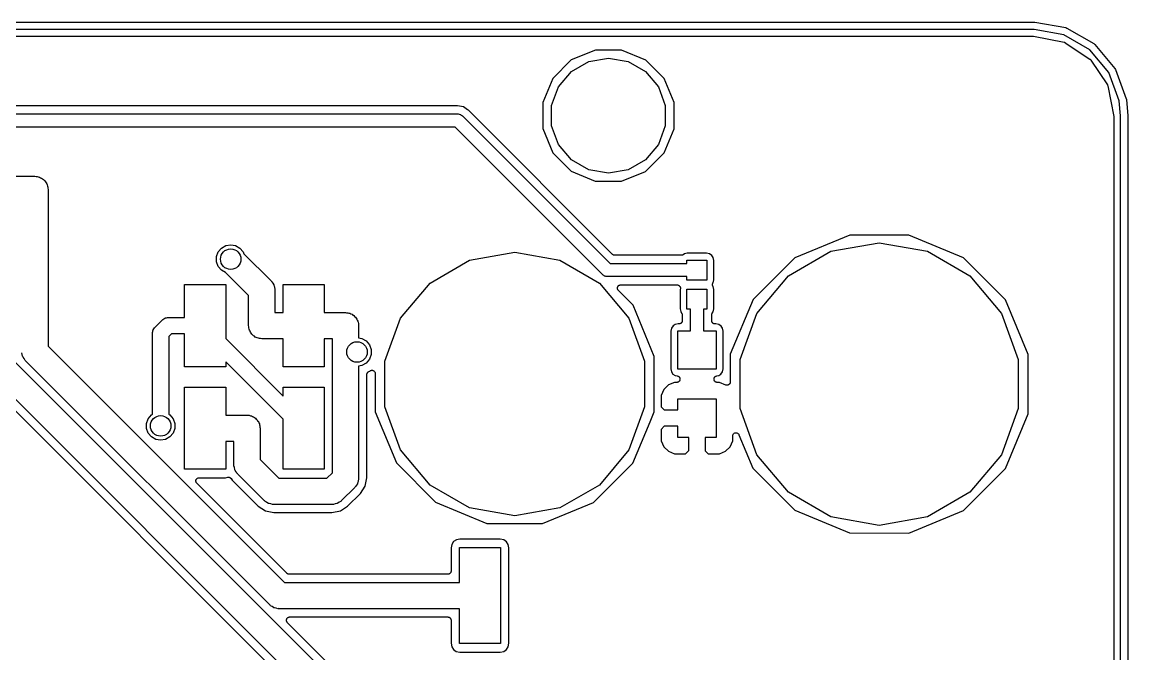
# Model space of a CAD drawing. Extents: x 51 to 137, y -158 to -25.
# Drawn here: x 102.28 to 136.51, y -44.84 to -25.29 of the extents above; entities that cross this region are included whole.
import ezdxf

# ---------------------------------------------------------------- set-up
doc = ezdxf.new("R2010")
doc.units = 0
doc.header["$MEASUREMENT"] = 0
doc.layers.add('BLACK', color=7, linetype='CONTINUOUS')

msp = doc.modelspace()

# ---------------------------------------------------------------- linework, layer by layer
at = {"layer": 'Black'}
for p, q in [((53.5813, -25.2857), (133.619, -25.2857)), ((133.619, -25.2857), (133.629, -25.2874)), ((133.629, -25.2874), (133.639, -25.2874)), ((133.639, -25.2874), (134.59, -25.4552)), ((133.609, -25.5143), (53.5863, -25.5143)), ((134.531, -25.6768), (133.609, -25.5143)), ((134.59, -25.4552), (134.59, -25.4552)), ((134.59, -25.4552), (134.628, -25.4687)), ((134.628, -25.4687), (135.464, -25.9517)), ((53.6226, -25.7175), (133.578, -25.7175)), ((133.578, -25.7175), (133.588, -25.7192)), ((133.588, -25.7192), (133.598, -25.7195)), ((133.598, -25.7195), (134.54, -25.9068)), ((135.332, -26.1396), (134.531, -25.6768)), ((134.54, -25.9068), (134.542, -25.9077)), ((134.542, -25.9077), (134.544, -25.9078)), ((134.544, -25.9078), (134.549, -25.9101)), ((134.549, -25.9101), (134.555, -25.911)), ((134.555, -25.911), (134.563, -25.916)), ((134.563, -25.916), (134.573, -25.9196)), ((134.573, -25.9196), (134.574, -25.9211)), ((134.574, -25.9211), (134.577, -25.922)), ((134.577, -25.922), (135.34, -26.4323)), ((135.464, -25.9517), (135.495, -25.9772)), ((135.495, -25.9772), (136.115, -26.7172)), ((120.032, -26.1489), (119.284, -26.4576)), ((120.84, -26.1497), (120.032, -26.1489)), ((121.587, -26.4597), (120.84, -26.1497)), ((135.927, -26.8487), (135.332, -26.1396)), ((119.284, -26.4576), (118.712, -27.0288)), ((119.287, -26.8141), (119.824, -26.5041)), ((119.824, -26.5041), (120.434, -26.3965)), ((120.434, -26.3965), (121.044, -26.5041)), ((121.044, -26.5041), (121.581, -26.8141)), ((122.158, -27.0318), (121.587, -26.4597)), ((135.34, -26.4323), (135.342, -26.4338)), ((135.342, -26.4338), (135.344, -26.4348)), ((135.344, -26.4348), (135.355, -26.446)), ((135.355, -26.446), (135.366, -26.4567)), ((135.366, -26.4567), (135.367, -26.4587)), ((135.367, -26.4587), (135.368, -26.4603)), ((135.368, -26.4603), (135.879, -27.224)), ((118.712, -27.0288), (118.402, -27.7753)), ((118.888, -27.2889), (119.287, -26.8141)), ((121.581, -26.8141), (121.98, -27.2889)), ((122.466, -27.7789), (122.158, -27.0318)), ((136.246, -27.7233), (135.927, -26.8487)), ((136.115, -26.7172), (136.135, -26.7516)), ((136.135, -26.7516), (136.466, -27.6592)), ((118.676, -27.8714), (118.888, -27.2889)), ((121.98, -27.2889), (122.192, -27.8714)), ((135.879, -27.224), (135.879, -27.2261)), ((135.879, -27.2261), (135.881, -27.2278)), ((135.881, -27.2278), (135.887, -27.2422)), ((135.887, -27.2422), (135.893, -27.2563)), ((135.893, -27.2563), (135.893, -27.2586)), ((135.893, -27.2586), (135.894, -27.2606)), ((135.894, -27.2606), (136.081, -28.2028)), ((136.286, -28.1863), (136.246, -27.7233)), ((136.466, -27.6592), (136.468, -27.6739)), ((136.468, -27.6739), (136.472, -27.6884)), ((136.472, -27.6884), (136.514, -28.1713)), ((115.759, -27.874), (99.1319, -27.874)), ((115.943, -27.9106), (115.759, -27.874)), ((116.071, -27.9961), (115.943, -27.9106)), ((116.099, -28.015), (116.071, -27.9961)), ((120.559, -32.4746), (116.099, -28.015)), ((118.402, -27.7753), (118.402, -28.5837)), ((118.676, -28.4912), (118.676, -27.8714)), ((122.192, -27.8714), (122.192, -28.4912)), ((122.466, -28.5873), (122.466, -27.7789)), ((98.9711, -28.128), (115.769, -28.128)), ((115.769, -28.128), (115.778, -28.1296)), ((115.778, -28.1296), (115.787, -28.1288)), ((115.787, -28.1288), (115.812, -28.1356)), ((115.812, -28.1356), (115.839, -28.1403)), ((115.839, -28.1403), (115.846, -28.1447)), ((115.846, -28.1447), (115.855, -28.147)), ((115.855, -28.147), (115.877, -28.1623)), ((115.877, -28.1623), (115.9, -28.1755)), ((115.9, -28.1755), (115.905, -28.1824)), ((115.905, -28.1824), (115.913, -28.1875)), ((115.913, -28.1875), (120.484, -32.7584)), ((136.081, -28.2028), (136.081, -28.2127)), ((136.081, -28.2127), (136.083, -28.2226)), ((136.083, -28.2226), (136.083, -119.88)), ((136.286, -119.911), (136.286, -28.1863)), ((136.514, -28.1713), (136.514, -28.1763)), ((136.514, -28.1763), (136.515, -28.1813)), ((136.515, -28.1813), (136.515, -119.921)), ((115.685, -28.5344), (98.9711, -28.5344)), ((120.256, -33.1053), (115.685, -28.5344)), ((118.402, -28.5837), (118.71, -29.3308)), ((118.888, -29.0737), (118.676, -28.4912)), ((122.192, -28.4912), (121.98, -29.0737)), ((122.156, -29.3338), (122.466, -28.5873)), ((119.287, -29.5485), (118.888, -29.0737)), ((121.98, -29.0737), (121.581, -29.5485)), ((118.71, -29.3308), (119.281, -29.9029)), ((121.584, -29.9049), (122.156, -29.3338)), ((119.824, -29.8585), (119.287, -29.5485)), ((121.581, -29.5485), (121.044, -29.8585)), ((99.7582, -30.0584), (102.68, -30.0584)), ((102.68, -30.0584), (102.715, -30.0646)), ((102.715, -30.0646), (102.75, -30.0646)), ((102.75, -30.0646), (102.784, -30.0767)), ((102.784, -30.0767), (102.819, -30.0829)), ((102.819, -30.0829), (102.85, -30.1007)), ((102.85, -30.1007), (102.883, -30.1128)), ((102.883, -30.1128), (102.91, -30.1357)), ((119.281, -29.9029), (120.028, -30.2129)), ((120.434, -29.9661), (119.824, -29.8585)), ((121.044, -29.8585), (120.434, -29.9661)), ((120.836, -30.2137), (121.584, -29.9049)), ((102.91, -30.1357), (102.941, -30.1535)), ((102.941, -30.1535), (102.964, -30.1807)), ((102.964, -30.1807), (102.991, -30.2036)), ((102.991, -30.2036), (103.009, -30.2344)), ((103.009, -30.2344), (103.032, -30.2616)), ((103.032, -30.2616), (103.044, -30.295)), ((103.044, -30.295), (103.062, -30.3258)), ((103.062, -30.3258), (103.068, -30.3608)), ((103.068, -30.3608), (103.08, -30.3942)), ((103.08, -30.3942), (103.08, -30.4298)), ((103.08, -30.4298), (103.086, -30.4648)), ((103.086, -30.4648), (103.086, -35.3149)), ((120.028, -30.2129), (120.836, -30.2137)), ((108.588, -32.2039), (108.741, -32.177)), ((108.741, -32.177), (108.894, -32.2039)), ((127.903, -31.8787), (126.208, -32.5791)), ((127.32, -32.3806), (128.816, -32.1169)), ((129.737, -31.8803), (127.903, -31.8787)), ((128.816, -32.1169), (130.312, -32.3806)), ((131.431, -32.5836), (129.737, -31.8803)), ((108.301, -32.5457), (108.354, -32.4001)), ((108.354, -32.4001), (108.454, -32.2814)), ((108.454, -32.2814), (108.588, -32.2039)), ((108.894, -32.2039), (109.028, -32.2814)), ((109.028, -32.2814), (109.127, -32.4001)), ((109.127, -32.4001), (109.147, -32.4548)), ((109.147, -32.4548), (109.99, -33.2972)), ((116.138, -32.6561), (117.533, -32.4101)), ((117.533, -32.4101), (118.928, -32.6561)), ((120.563, -32.4772), (120.559, -32.4746)), ((120.566, -32.4806), (120.563, -32.4772)), ((120.577, -32.4873), (120.566, -32.4806)), ((120.588, -32.4949), (120.577, -32.4873)), ((120.592, -32.496), (120.588, -32.4949)), ((120.596, -32.4983), (120.592, -32.496)), ((120.609, -32.5006), (120.596, -32.4983)), ((120.622, -32.504), (120.609, -32.5006)), ((120.627, -32.5036), (120.622, -32.504)), ((120.631, -32.5044), (120.627, -32.5036)), ((122.689, -32.5044), (120.631, -32.5044)), ((122.701, -32.5024), (122.689, -32.5044)), ((122.712, -32.5017), (122.701, -32.5024)), ((122.718, -32.4993), (122.712, -32.5017)), ((122.724, -32.4983), (122.718, -32.4993)), ((122.734, -32.4924), (122.724, -32.4983)), ((122.745, -32.4877), (122.734, -32.4924)), ((122.788, -32.4594), (122.745, -32.4877)), ((122.875, -32.4426), (122.788, -32.4594)), ((123.475, -32.4426), (122.875, -32.4426)), ((123.565, -32.4606), (123.475, -32.4426)), ((123.632, -32.5062), (123.565, -32.4606)), ((123.677, -32.5745), (123.632, -32.5062)), ((126.005, -33.1399), (127.32, -32.3806)), ((130.312, -32.3806), (131.627, -33.1399)), ((108.301, -32.7007), (108.301, -32.5457)), ((108.354, -32.8463), (108.301, -32.7007)), ((108.454, -32.965), (108.354, -32.8463)), ((114.911, -33.3645), (116.138, -32.6561)), ((118.928, -32.6561), (120.155, -33.3645)), ((120.484, -32.7584), (122.865, -32.7584)), ((122.865, -32.7584), (122.865, -32.6517)), ((122.865, -32.6517), (123.485, -32.6517)), ((123.485, -32.6517), (123.485, -33.2715)), ((123.694, -32.6615), (123.677, -32.5745)), ((123.694, -33.2614), (123.694, -32.6615)), ((126.208, -32.5791), (124.91, -33.8748)), ((132.727, -33.8816), (131.431, -32.5836)), ((108.582, -33.0386), (108.454, -32.965)), ((109.296, -33.7529), (108.582, -33.0386)), ((120.263, -33.1104), (120.256, -33.1053)), ((120.269, -33.1173), (120.263, -33.1104)), ((120.292, -33.1305), (120.269, -33.1173)), ((120.314, -33.1458), (120.292, -33.1305)), ((120.322, -33.1481), (120.314, -33.1458)), ((120.33, -33.1525), (120.322, -33.1481)), ((120.356, -33.1572), (120.33, -33.1525)), ((120.382, -33.164), (120.356, -33.1572)), ((120.391, -33.1632), (120.382, -33.164)), ((120.399, -33.1648), (120.391, -33.1632)), ((122.865, -33.1648), (120.399, -33.1648)), ((122.865, -33.2715), (122.865, -33.1648)), ((125.029, -34.3032), (126.005, -33.1399)), ((131.627, -33.1399), (132.603, -34.3032)), ((107.315, -34.4272), (107.315, -33.4112)), ((107.315, -33.4112), (108.585, -33.4112)), ((108.585, -33.4112), (108.585, -35.084)), ((109.99, -33.2972), (110, -33.3119)), ((110, -33.3119), (110.014, -33.3234)), ((110.014, -33.3234), (110.04, -33.3694)), ((110.04, -33.3694), (110.071, -33.4128)), ((110.071, -33.4128), (110.075, -33.4301)), ((110.075, -33.4301), (110.084, -33.4456)), ((110.084, -33.4456), (110.093, -33.4979)), ((110.093, -33.4979), (110.107, -33.5492)), ((110.363, -34.2748), (110.363, -33.4112)), ((110.363, -33.4112), (111.633, -33.4112)), ((111.633, -33.4112), (111.633, -34.2748)), ((114, -34.4498), (114.911, -33.3645)), ((120.155, -33.3645), (121.066, -34.4498)), ((120.713, -33.5292), (120.714, -33.516)), ((120.714, -33.5335), (120.713, -33.5292)), ((120.714, -33.5028), (120.715, -33.4985)), ((120.714, -33.516), (120.714, -33.5028)), ((120.714, -33.538), (120.714, -33.5335)), ((120.718, -33.5505), (120.714, -33.538)), ((120.715, -33.4985), (120.716, -33.494)), ((120.716, -33.494), (120.721, -33.482)), ((120.721, -33.482), (120.726, -33.4696)), ((120.726, -33.4696), (120.729, -33.4661)), ((120.729, -33.4661), (120.731, -33.4621)), ((120.731, -33.4621), (120.74, -33.4527)), ((120.74, -33.4527), (120.748, -33.4426)), ((120.748, -33.4426), (120.752, -33.4403)), ((120.752, -33.4403), (120.756, -33.4371)), ((120.756, -33.4371), (120.768, -33.4315)), ((120.768, -33.4315), (120.779, -33.4249)), ((120.779, -33.4249), (120.783, -33.4241)), ((120.783, -33.4241), (120.788, -33.4222)), ((120.788, -33.4222), (120.801, -33.4211)), ((120.801, -33.4211), (120.814, -33.4188)), ((120.814, -33.4188), (122.56, -33.4188)), ((122.56, -33.4188), (122.562, -33.419)), ((122.562, -33.419), (122.563, -33.4188)), ((122.563, -33.4188), (122.579, -33.4221)), ((122.579, -33.4221), (122.595, -33.4249)), ((122.595, -33.4249), (122.596, -33.4255)), ((122.596, -33.4255), (122.597, -33.4258)), ((122.597, -33.4258), (122.612, -33.4343)), ((122.612, -33.4343), (122.626, -33.4426)), ((122.626, -33.4426), (122.627, -33.4435)), ((122.627, -33.4435), (122.628, -33.4441)), ((122.628, -33.4441), (122.638, -33.457)), ((122.638, -33.457), (122.648, -33.4696)), ((122.648, -33.4696), (122.649, -33.4707)), ((122.649, -33.4707), (122.65, -33.4717)), ((122.65, -33.4717), (122.655, -33.4873)), ((122.655, -33.4873), (122.661, -33.5028)), ((122.66, -33.5404), (122.656, -33.561)), ((122.661, -33.538), (122.66, -33.5392)), ((122.66, -33.5392), (122.66, -33.5404)), ((122.661, -33.5028), (122.661, -33.504)), ((122.661, -33.504), (122.661, -33.5051)), ((122.661, -33.5051), (122.661, -33.5216)), ((122.661, -33.5216), (122.661, -33.538)), ((123.485, -33.2715), (122.865, -33.2715)), ((123.657, -33.3997), (123.659, -33.3935)), ((123.658, -33.411), (123.657, -33.3997)), ((123.657, -33.4222), (123.658, -33.411)), ((123.659, -33.4285), (123.657, -33.4222)), ((123.659, -33.387), (123.664, -33.3767)), ((123.659, -33.3935), (123.659, -33.387)), ((123.659, -33.435), (123.659, -33.4285)), ((123.664, -33.4453), (123.659, -33.435)), ((123.664, -33.3767), (123.667, -33.3659)), ((123.667, -33.4561), (123.664, -33.4453)), ((123.667, -33.3659), (123.671, -33.3607)), ((123.67, -33.4614), (123.667, -33.4561)), ((123.673, -33.4674), (123.67, -33.4614)), ((123.671, -33.3607), (123.674, -33.3548)), ((123.677, -33.4737), (123.673, -33.4674)), ((123.674, -33.3548), (123.676, -33.3514)), ((123.676, -33.3514), (123.694, -33.2614)), ((123.694, -33.5607), (123.677, -33.4737)), ((109.296, -34.6812), (109.296, -33.7529)), ((110.107, -33.5492), (110.106, -33.567)), ((110.106, -33.567), (110.109, -33.5846)), ((110.109, -33.5846), (110.109, -34.2748)), ((120.722, -33.5633), (120.718, -33.5505)), ((120.724, -33.567), (120.722, -33.5633)), ((120.726, -33.5712), (120.724, -33.567)), ((120.734, -33.5813), (120.726, -33.5712)), ((120.742, -33.5922), (120.734, -33.5813)), ((121.196, -34.0468), (120.742, -33.5922)), ((122.656, -33.561), (122.656, -34.1609)), ((122.865, -34.1707), (122.865, -33.5509)), ((122.865, -33.5509), (123.485, -33.5509)), ((123.485, -33.5509), (123.485, -34.1707)), ((123.694, -34.1606), (123.694, -33.5607)), ((124.91, -33.8748), (124.207, -35.5686)), ((133.427, -35.5766), (132.727, -33.8816)), ((121.852, -35.6345), (121.196, -34.0468)), ((122.656, -34.1609), (122.673, -34.2478)), ((122.972, -34.1707), (122.865, -34.1707)), ((122.972, -34.8386), (122.972, -34.1707)), ((123.485, -34.1707), (123.378, -34.1707)), ((123.378, -34.1707), (123.378, -34.8386)), ((123.676, -34.2505), (123.694, -34.1606)), ((106.392, -34.7362), (106.627, -34.5016)), ((106.627, -34.5016), (106.636, -34.4952)), ((106.636, -34.4952), (106.643, -34.4866)), ((106.643, -34.4866), (106.672, -34.47)), ((106.672, -34.47), (106.699, -34.451)), ((106.699, -34.451), (106.71, -34.4481)), ((106.71, -34.4481), (106.72, -34.4425)), ((106.72, -34.4425), (106.753, -34.4368)), ((106.753, -34.4368), (106.785, -34.4282)), ((106.785, -34.4282), (106.796, -34.4291)), ((106.796, -34.4291), (106.807, -34.4272)), ((106.807, -34.4272), (107.315, -34.4272)), ((110.109, -34.2748), (110.363, -34.2748)), ((111.633, -34.2748), (112.294, -34.2748)), ((112.294, -34.2748), (112.329, -34.281)), ((112.329, -34.281), (112.364, -34.281)), ((112.364, -34.281), (112.398, -34.2931)), ((112.398, -34.2931), (112.433, -34.2993)), ((112.433, -34.2993), (112.463, -34.3171)), ((112.463, -34.3171), (112.497, -34.3292)), ((112.497, -34.3292), (112.524, -34.3521)), ((112.524, -34.3521), (112.555, -34.3699)), ((112.555, -34.3699), (112.578, -34.3971)), ((112.578, -34.3971), (112.605, -34.42)), ((112.605, -34.42), (112.623, -34.4508)), ((112.623, -34.4508), (112.646, -34.478)), ((112.646, -34.478), (112.658, -34.5114)), ((112.658, -34.5114), (112.676, -34.5422)), ((112.676, -34.5422), (112.682, -34.5772)), ((113.515, -35.7812), (114, -34.4498)), ((121.066, -34.4498), (121.551, -35.7812)), ((122.673, -34.2478), (122.701, -34.2909)), ((122.701, -34.2909), (122.706, -34.3018)), ((122.707, -34.5703), (122.704, -34.5786)), ((122.706, -34.3018), (122.712, -34.312)), ((122.712, -34.5626), (122.707, -34.5703)), ((122.712, -34.312), (122.713, -34.3178)), ((122.713, -34.5538), (122.712, -34.5626)), ((122.713, -34.3178), (122.715, -34.3233)), ((122.716, -34.5455), (122.713, -34.5538)), ((122.715, -34.3233), (122.716, -34.3351)), ((122.716, -34.3351), (122.718, -34.3467)), ((122.718, -34.5278), (122.716, -34.5366)), ((122.716, -34.5366), (122.716, -34.5455)), ((122.718, -34.3467), (122.718, -34.5278)), ((123.632, -34.3465), (123.634, -34.3343)), ((123.632, -34.5278), (123.632, -34.3465)), ((123.634, -34.5366), (123.632, -34.5278)), ((123.634, -34.3343), (123.635, -34.3219)), ((123.634, -34.5455), (123.634, -34.5366)), ((123.637, -34.5538), (123.634, -34.5455)), ((123.635, -34.3219), (123.637, -34.317)), ((123.637, -34.317), (123.638, -34.3118)), ((123.638, -34.5626), (123.637, -34.5538)), ((123.638, -34.3118), (123.645, -34.301)), ((123.643, -34.5703), (123.638, -34.5626)), ((123.646, -34.5786), (123.643, -34.5703)), ((123.645, -34.301), (123.65, -34.2897)), ((123.65, -34.2897), (123.676, -34.2505)), ((124.51, -35.7303), (125.029, -34.3032)), ((132.603, -34.3032), (133.122, -35.7303)), ((106.318, -34.9158), (106.32, -34.9048)), ((106.318, -37.4235), (106.318, -34.9158)), ((106.319, -34.8937), (106.328, -34.8616)), ((106.32, -34.9048), (106.319, -34.8937)), ((106.328, -34.8616), (106.333, -34.8289)), ((106.333, -34.8289), (106.339, -34.8192)), ((106.339, -34.8192), (106.342, -34.8085)), ((106.342, -34.8085), (106.361, -34.7813)), ((106.361, -34.7813), (106.378, -34.7525)), ((106.378, -34.7525), (106.386, -34.7453)), ((106.386, -34.7453), (106.392, -34.7362)), ((109.302, -34.7162), (109.296, -34.6812)), ((109.302, -34.7518), (109.302, -34.7162)), ((109.314, -34.7852), (109.302, -34.7518)), ((109.32, -34.8202), (109.314, -34.7852)), ((109.338, -34.851), (109.32, -34.8202)), ((109.35, -34.8844), (109.338, -34.851)), ((109.373, -34.9116), (109.35, -34.8844)), ((109.391, -34.9424), (109.373, -34.9116)), ((112.682, -34.5772), (112.694, -34.6106)), ((112.694, -34.6106), (112.694, -34.6462)), ((112.694, -34.6462), (112.7, -34.6812)), ((112.7, -34.6812), (112.7, -35.0598)), ((122.387, -34.7587), (122.369, -34.8487)), ((122.369, -34.8487), (122.369, -36.0226)), ((122.433, -34.6912), (122.387, -34.7587)), ((122.501, -34.6463), (122.433, -34.6912)), ((122.588, -34.6294), (122.501, -34.6463)), ((122.578, -36.0324), (122.578, -34.8386)), ((122.578, -34.8386), (122.972, -34.8386)), ((122.616, -34.6294), (122.588, -34.6294)), ((122.625, -34.6279), (122.616, -34.6294)), ((122.634, -34.6279), (122.625, -34.6279)), ((122.642, -34.6248), (122.634, -34.6279)), ((122.651, -34.6233), (122.642, -34.6248)), ((122.659, -34.6189), (122.651, -34.6233)), ((122.667, -34.6158), (122.659, -34.6189)), ((122.674, -34.6101), (122.667, -34.6158)), ((122.682, -34.6057), (122.674, -34.6101)), ((122.687, -34.5988), (122.682, -34.6057)), ((122.694, -34.5931), (122.687, -34.5988)), ((122.698, -34.5854), (122.694, -34.5931)), ((122.704, -34.5786), (122.698, -34.5854)), ((123.378, -34.8386), (123.772, -34.8386)), ((123.652, -34.5854), (123.646, -34.5786)), ((123.656, -34.5931), (123.652, -34.5854)), ((123.663, -34.5988), (123.656, -34.5931)), ((123.668, -34.6057), (123.663, -34.5988)), ((123.676, -34.6101), (123.668, -34.6057)), ((123.683, -34.6158), (123.676, -34.6101)), ((123.691, -34.6189), (123.683, -34.6158)), ((123.699, -34.6233), (123.691, -34.6189)), ((123.708, -34.6248), (123.699, -34.6233)), ((123.716, -34.6279), (123.708, -34.6248)), ((123.725, -34.6279), (123.716, -34.6279)), ((123.734, -34.6294), (123.725, -34.6279)), ((123.762, -34.6294), (123.734, -34.6294)), ((123.852, -34.6475), (123.762, -34.6294)), ((123.772, -34.8386), (123.772, -36.0324)), ((123.919, -34.693), (123.852, -34.6475)), ((123.964, -34.7614), (123.919, -34.693)), ((123.981, -34.8484), (123.964, -34.7614)), ((123.981, -36.0223), (123.981, -34.8484)), ((106.912, -34.9352), (106.826, -35.021)), ((106.826, -35.021), (106.826, -37.4235)), ((107.315, -34.9352), (106.912, -34.9352)), ((107.315, -35.9512), (107.315, -34.9352)), ((108.585, -35.084), (110.363, -36.862)), ((109.418, -34.9653), (109.391, -34.9424)), ((109.441, -34.9925), (109.418, -34.9653)), ((109.472, -35.0103), (109.441, -34.9925)), ((109.499, -35.0332), (109.472, -35.0103)), ((109.533, -35.0453), (109.499, -35.0332)), ((109.563, -35.0631), (109.533, -35.0453)), ((109.598, -35.0693), (109.563, -35.0631)), ((109.632, -35.0814), (109.598, -35.0693)), ((109.667, -35.0814), (109.632, -35.0814)), ((109.702, -35.0876), (109.667, -35.0814)), ((110.363, -35.0876), (109.702, -35.0876)), ((110.363, -35.9512), (110.363, -35.0876)), ((111.887, -35.0876), (111.633, -35.0876)), ((111.633, -35.0876), (111.633, -35.9512)), ((111.887, -39.233), (111.887, -35.0876)), ((112.7, -35.0598), (112.801, -35.0777)), ((112.801, -35.0777), (112.936, -35.1552)), ((112.936, -35.1552), (113.035, -35.2739)), ((101.625, -35.3631), (112.501, -46.2382)), ((102.289, -35.5699), (102.275, -35.5186)), ((102.298, -35.6222), (102.289, -35.5699)), ((103.086, -35.3149), (110.403, -42.6314)), ((113.035, -35.2739), (113.088, -35.4195)), ((113.088, -35.5745), (113.035, -35.7201)), ((113.088, -35.4195), (113.088, -35.5745)), ((124.207, -35.5686), (124.206, -36.4248)), ((133.425, -37.4106), (133.427, -35.5766)), ((112.045, -46.932), (100.932, -35.8188)), ((102.307, -35.6377), (102.298, -35.6222)), ((102.311, -35.655), (102.307, -35.6377)), ((102.342, -35.6984), (102.311, -35.655)), ((102.368, -35.7444), (102.342, -35.6984)), ((102.382, -35.7559), (102.368, -35.7444)), ((102.392, -35.7706), (102.382, -35.7559)), ((109.947, -43.3252), (102.392, -35.7706)), ((110.363, -37.5804), (108.585, -35.8024)), ((108.585, -35.8024), (108.585, -35.9512)), ((112.801, -35.9163), (112.7, -35.9342)), ((112.7, -35.9342), (112.7, -39.4013)), ((112.936, -35.8388), (112.801, -35.9163)), ((113.035, -35.7201), (112.936, -35.8388)), ((113.515, -37.198), (113.515, -35.7812)), ((121.551, -35.7812), (121.551, -37.198)), ((121.85, -37.3523), (121.852, -35.6345)), ((124.51, -37.2489), (124.51, -35.7303)), ((133.122, -35.7303), (133.122, -37.2489)), ((100.759, -36.0054), (111.858, -47.1045)), ((108.585, -35.9512), (107.315, -35.9512)), ((111.633, -35.9512), (110.363, -35.9512)), ((112.954, -36.1946), (112.955, -36.188)), ((112.954, -39.3913), (112.954, -36.1946)), ((112.955, -36.1812), (112.958, -36.1707)), ((112.955, -36.188), (112.955, -36.1812)), ((112.958, -36.1707), (112.96, -36.1598)), ((112.96, -36.1598), (112.964, -36.154)), ((112.964, -36.154), (112.966, -36.1476)), ((112.966, -36.1476), (112.972, -36.1388)), ((112.972, -36.1388), (112.978, -36.1293)), ((112.978, -36.1293), (112.983, -36.1249)), ((112.983, -36.1249), (112.987, -36.1196)), ((112.987, -36.1196), (112.996, -36.1137)), ((112.996, -36.1137), (113.005, -36.1066)), ((113.005, -36.1066), (113.011, -36.1043)), ((113.011, -36.1043), (113.017, -36.1007)), ((113.017, -36.1007), (113.046, -36.0886)), ((113.046, -36.0886), (113.053, -36.0839)), ((113.053, -36.0839), (113.063, -36.0754)), ((113.063, -36.0754), (113.067, -36.0739)), ((113.067, -36.0739), (113.071, -36.0713)), ((113.071, -36.0713), (113.084, -36.0679)), ((113.084, -36.0679), (113.096, -36.0634)), ((113.096, -36.0634), (113.101, -36.0634)), ((113.101, -36.0634), (113.105, -36.0622)), ((113.105, -36.0622), (113.118, -36.0634)), ((113.118, -36.0634), (113.131, -36.0634)), ((113.131, -36.0634), (113.136, -36.0649)), ((113.136, -36.0649), (113.14, -36.0653)), ((113.14, -36.0653), (113.152, -36.071)), ((113.152, -36.071), (113.165, -36.0755)), ((113.165, -36.0755), (113.168, -36.0784)), ((113.168, -36.0784), (113.172, -36.0803)), ((113.172, -36.0803), (113.181, -36.0897)), ((113.181, -36.0897), (113.192, -36.0982)), ((113.192, -36.0982), (113.194, -36.1021)), ((113.194, -36.1021), (113.197, -36.1052)), ((113.197, -36.1052), (113.203, -36.1173)), ((113.203, -36.1173), (113.209, -36.1288)), ((113.209, -36.1288), (113.21, -36.1332)), ((113.21, -36.1332), (113.212, -36.1372)), ((113.212, -36.1372), (113.213, -36.1505)), ((113.213, -36.1505), (113.215, -36.1635)), ((113.215, -36.1635), (113.214, -37.3447)), ((122.369, -36.0226), (122.386, -36.1096)), ((122.386, -36.1096), (122.431, -36.178)), ((122.431, -36.178), (122.498, -36.2235)), ((122.498, -36.2235), (122.568, -36.2376)), ((122.568, -36.2376), (122.575, -36.2404)), ((122.575, -36.2404), (122.583, -36.2417)), ((123.772, -36.0324), (122.578, -36.0324)), ((122.583, -36.2417), (122.592, -36.2468)), ((122.592, -36.2468), (122.601, -36.2504)), ((122.601, -36.2504), (122.607, -36.2555)), ((122.607, -36.2555), (122.614, -36.2594)), ((122.614, -36.2594), (122.62, -36.2671)), ((122.62, -36.2671), (122.628, -36.2737)), ((122.628, -36.2737), (122.631, -36.2805)), ((122.631, -36.2805), (122.636, -36.2864)), ((123.715, -36.2864), (123.72, -36.2803)), ((123.72, -36.2803), (123.724, -36.2732)), ((123.724, -36.2732), (123.731, -36.2668)), ((123.731, -36.2668), (123.737, -36.2594)), ((123.737, -36.2594), (123.744, -36.2554)), ((123.744, -36.2554), (123.75, -36.2501)), ((123.75, -36.2501), (123.759, -36.2466)), ((123.759, -36.2466), (123.768, -36.2417)), ((123.768, -36.2417), (123.776, -36.2403)), ((123.776, -36.2403), (123.783, -36.2375)), ((123.783, -36.2375), (123.849, -36.2247)), ((123.849, -36.2247), (123.917, -36.1798)), ((123.917, -36.1798), (123.963, -36.1123)), ((123.963, -36.1123), (123.981, -36.0223)), ((107.315, -39.1262), (107.315, -36.5862)), ((107.315, -36.5862), (108.585, -36.5862)), ((108.585, -36.5862), (108.585, -37.4498)), ((110.363, -36.862), (110.363, -36.5862)), ((110.363, -36.5862), (111.633, -36.5862)), ((111.633, -36.5862), (111.633, -39.1262)), ((122.29, -36.5161), (122.147, -36.659)), ((122.477, -36.4388), (122.29, -36.5161)), ((122.548, -36.4388), (122.477, -36.4388)), ((122.556, -36.4375), (122.548, -36.4388)), ((122.564, -36.4376), (122.556, -36.4375)), ((122.573, -36.4344), (122.564, -36.4376)), ((122.583, -36.4327), (122.573, -36.4344)), ((122.59, -36.4288), (122.583, -36.4327)), ((122.597, -36.4264), (122.59, -36.4288)), ((122.605, -36.4201), (122.597, -36.4264)), ((122.614, -36.415), (122.605, -36.4201)), ((122.619, -36.4091), (122.614, -36.415)), ((122.625, -36.4043), (122.619, -36.4091)), ((122.63, -36.3957), (122.625, -36.4043)), ((122.636, -36.388), (122.63, -36.3957)), ((122.636, -36.2864), (122.64, -36.2959)), ((122.639, -36.3808), (122.636, -36.388)), ((122.643, -36.3742), (122.639, -36.3808)), ((122.64, -36.2959), (122.645, -36.3047)), ((122.645, -36.3643), (122.643, -36.3742)), ((122.645, -36.3047), (122.646, -36.3123)), ((122.648, -36.3548), (122.645, -36.3643)), ((122.646, -36.3123), (122.648, -36.3196)), ((122.648, -36.3196), (122.648, -36.3296)), ((122.648, -36.3296), (122.65, -36.3396)), ((122.65, -36.3396), (122.648, -36.3471)), ((122.648, -36.3471), (122.648, -36.3548)), ((123.701, -36.3389), (123.703, -36.3293)), ((123.703, -36.3468), (123.701, -36.3389)), ((123.703, -36.3196), (123.705, -36.312)), ((123.703, -36.3293), (123.703, -36.3196)), ((123.703, -36.3548), (123.703, -36.3468)), ((123.706, -36.364), (123.703, -36.3548)), ((123.705, -36.312), (123.707, -36.3041)), ((123.708, -36.3736), (123.706, -36.364)), ((123.707, -36.3041), (123.711, -36.2956)), ((123.712, -36.3805), (123.708, -36.3736)), ((123.711, -36.2956), (123.715, -36.2864)), ((123.715, -36.388), (123.712, -36.3805)), ((123.721, -36.3955), (123.715, -36.388)), ((123.726, -36.4038), (123.721, -36.3955)), ((123.732, -36.4089), (123.726, -36.4038)), ((123.737, -36.415), (123.732, -36.4089)), ((123.746, -36.4199), (123.737, -36.415)), ((123.753, -36.426), (123.746, -36.4199)), ((123.761, -36.4287), (123.753, -36.426)), ((123.768, -36.4327), (123.761, -36.4287)), ((123.778, -36.4344), (123.768, -36.4327)), ((123.787, -36.4375), (123.778, -36.4344)), ((123.795, -36.4374), (123.787, -36.4375)), ((123.803, -36.4388), (123.795, -36.4374)), ((123.873, -36.4388), (123.803, -36.4388)), ((124.065, -36.5185), (123.873, -36.4388)), ((124.076, -36.5209), (124.065, -36.5185)), ((124.087, -36.5247), (124.076, -36.5209)), ((124.093, -36.5247), (124.087, -36.5247)), ((124.1, -36.5262), (124.093, -36.5247)), ((124.111, -36.5247), (124.1, -36.5262)), ((124.122, -36.5248), (124.111, -36.5247)), ((124.128, -36.5225), (124.122, -36.5248)), ((124.135, -36.5216), (124.128, -36.5225)), ((124.145, -36.5165), (124.135, -36.5216)), ((124.155, -36.5127), (124.145, -36.5165)), ((124.16, -36.5084), (124.155, -36.5127)), ((124.166, -36.5053), (124.16, -36.5084)), ((124.174, -36.4971), (124.166, -36.5053)), ((124.182, -36.4901), (124.174, -36.4971)), ((124.185, -36.4842), (124.182, -36.4901)), ((124.19, -36.4793), (124.185, -36.4842)), ((124.194, -36.4691), (124.19, -36.4793)), ((124.2, -36.4595), (124.194, -36.4691)), ((124.201, -36.4529), (124.2, -36.4595)), ((124.204, -36.4467), (124.201, -36.4529)), ((124.206, -36.4248), (124.204, -36.4356)), ((124.204, -36.4356), (124.204, -36.4467)), ((122.147, -36.659), (122.07, -36.8458)), ((122.07, -36.8458), (122.07, -37.1968)), ((122.578, -37.2897), (122.578, -36.9468)), ((122.578, -36.9468), (123.772, -36.9468)), ((123.772, -36.9468), (123.772, -38.1406)), ((114, -38.5294), (113.515, -37.198)), ((121.551, -37.198), (121.066, -38.5294)), ((122.07, -37.1968), (122.163, -37.2897)), ((122.163, -37.2897), (122.578, -37.2897)), ((125.029, -38.676), (124.51, -37.2489)), ((133.122, -37.2489), (132.603, -38.676)), ((106.133, -37.7068), (106.186, -37.5612)), ((106.186, -37.5612), (106.285, -37.4425)), ((106.285, -37.4425), (106.318, -37.4235)), ((106.826, -37.4235), (106.859, -37.4425)), ((106.859, -37.4425), (106.959, -37.5612)), ((106.959, -37.5612), (107.012, -37.7068)), ((108.585, -37.4498), (109.246, -37.4498)), ((109.246, -37.4498), (109.281, -37.456)), ((109.281, -37.456), (109.316, -37.456)), ((109.316, -37.456), (109.35, -37.4681)), ((109.35, -37.4681), (109.385, -37.4743)), ((109.385, -37.4743), (109.415, -37.4921)), ((109.415, -37.4921), (109.449, -37.5042)), ((109.449, -37.5042), (109.476, -37.5271)), ((109.476, -37.5271), (109.507, -37.5449)), ((109.507, -37.5449), (109.53, -37.5721)), ((109.53, -37.5721), (109.557, -37.595)), ((109.557, -37.595), (109.575, -37.6258)), ((109.575, -37.6258), (109.598, -37.653)), ((109.598, -37.653), (109.61, -37.6864)), ((110.363, -39.1262), (110.363, -37.5804)), ((113.214, -37.3447), (113.87, -38.9324)), ((121.724, -37.6571), (121.85, -37.3523)), ((132.722, -39.1044), (133.425, -37.4106)), ((106.133, -37.8618), (106.133, -37.7068)), ((106.186, -38.0074), (106.133, -37.8618)), ((107.012, -37.8618), (106.959, -38.0074)), ((107.012, -37.7068), (107.012, -37.8618)), ((109.61, -37.6864), (109.628, -37.7172)), ((109.628, -37.7172), (109.634, -37.7522)), ((109.634, -37.7522), (109.646, -37.7856)), ((109.646, -37.7856), (109.646, -37.8212)), ((109.646, -37.8212), (109.652, -37.8562)), ((109.652, -37.8562), (109.652, -38.8216)), ((121.191, -38.9387), (121.724, -37.6571)), ((121.724, -37.6571), (121.724, -37.6571)), ((122.163, -37.7977), (122.07, -37.8906)), ((122.07, -37.8906), (122.07, -38.2416)), ((122.578, -37.7977), (122.163, -37.7977)), ((122.578, -38.1406), (122.578, -37.7977)), ((124.345, -38.0023), (124.36, -37.9963)), ((124.36, -37.9963), (124.362, -37.9962)), ((124.362, -37.9962), (124.364, -37.9955)), ((124.364, -37.9955), (124.379, -37.9955)), ((124.379, -37.9955), (124.395, -37.9948)), ((124.395, -37.9948), (124.397, -37.9955)), ((124.397, -37.9955), (124.399, -37.9955)), ((124.399, -37.9955), (124.414, -38.0008)), ((106.285, -38.1261), (106.186, -38.0074)), ((106.419, -38.2036), (106.285, -38.1261)), ((106.572, -38.2305), (106.419, -38.2036)), ((106.725, -38.2036), (106.572, -38.2305)), ((106.859, -38.1261), (106.725, -38.2036)), ((106.959, -38.0074), (106.859, -38.1261)), ((108.839, -38.2626), (108.585, -38.2626)), ((108.585, -38.2626), (108.585, -39.1262)), ((108.839, -38.9899), (108.839, -38.2626)), ((122.07, -38.2416), (122.147, -38.4284)), ((122.921, -38.1406), (122.578, -38.1406)), ((122.921, -38.5437), (122.921, -38.1406)), ((123.772, -38.1406), (123.429, -38.1406)), ((123.429, -38.1406), (123.429, -38.5557)), ((124.203, -38.4284), (124.28, -38.2416)), ((124.28, -38.0956), (124.283, -38.0803)), ((124.28, -38.2416), (124.28, -38.0956)), ((124.283, -38.0803), (124.285, -38.0649)), ((124.285, -38.0649), (124.286, -38.063)), ((124.286, -38.0608), (124.294, -38.0474)), ((124.286, -38.063), (124.286, -38.0608)), ((124.294, -38.0474), (124.301, -38.0336)), ((124.301, -38.0336), (124.303, -38.0321)), ((124.303, -38.0321), (124.304, -38.0302)), ((124.304, -38.0302), (124.316, -38.0203)), ((124.316, -38.0203), (124.327, -38.0098)), ((124.327, -38.0098), (124.329, -38.009)), ((124.329, -38.009), (124.331, -38.0076)), ((124.331, -38.0076), (124.345, -38.0023)), ((124.414, -38.0008), (124.428, -38.0055)), ((124.428, -38.0055), (124.43, -38.0068)), ((124.43, -38.0068), (124.432, -38.0076)), ((124.432, -38.0076), (124.444, -38.0175)), ((124.444, -38.0175), (124.456, -38.027)), ((124.456, -38.027), (124.458, -38.0288)), ((124.458, -38.0288), (124.459, -38.0302)), ((124.459, -38.0302), (124.467, -38.0437)), ((124.467, -38.0437), (124.475, -38.0568)), ((124.475, -38.0568), (124.905, -39.0976)), ((114.911, -39.6147), (114, -38.5294)), ((121.066, -38.5294), (120.155, -39.6147)), ((122.147, -38.4284), (122.29, -38.5713)), ((122.29, -38.5713), (122.477, -38.6486)), ((122.477, -38.6486), (122.816, -38.6486)), ((122.816, -38.6486), (122.921, -38.5437)), ((123.429, -38.5557), (123.522, -38.6486)), ((123.522, -38.6486), (123.873, -38.6486)), ((123.873, -38.6486), (124.06, -38.5713)), ((124.06, -38.5713), (124.203, -38.4284)), ((126.005, -39.8393), (125.029, -38.676)), ((132.603, -38.676), (131.627, -39.8393)), ((108.842, -39.0075), (108.839, -38.9899)), ((108.841, -39.0253), (108.842, -39.0075)), ((109.652, -38.8216), (110.234, -39.403)), ((113.87, -38.9324), (115.084, -40.1481)), ((119.976, -40.1524), (121.191, -38.9387)), ((108.585, -39.1262), (107.315, -39.1262)), ((108.855, -39.0766), (108.841, -39.0253)), ((108.864, -39.1289), (108.855, -39.0766)), ((108.873, -39.1444), (108.864, -39.1289)), ((108.877, -39.1617), (108.873, -39.1444)), ((108.908, -39.2051), (108.877, -39.1617)), ((108.934, -39.2511), (108.908, -39.2051)), ((108.948, -39.2626), (108.934, -39.2511)), ((108.958, -39.2773), (108.948, -39.2626)), ((109.778, -40.0968), (108.958, -39.2773)), ((111.633, -39.1262), (110.363, -39.1262)), ((111.717, -39.403), (111.887, -39.233)), ((124.905, -39.0976), (126.201, -40.3956)), ((131.424, -40.4001), (132.722, -39.1044)), ((107.662, -39.4976), (107.663, -39.4844)), ((107.663, -39.5019), (107.662, -39.4976)), ((107.663, -39.4711), (107.664, -39.4669)), ((107.663, -39.4844), (107.663, -39.4711)), ((107.663, -39.5064), (107.663, -39.5019)), ((107.667, -39.5189), (107.663, -39.5064)), ((107.664, -39.4669), (107.665, -39.4625)), ((107.665, -39.4625), (107.67, -39.4504)), ((107.671, -39.5317), (107.667, -39.5189)), ((107.67, -39.4504), (107.675, -39.438)), ((107.673, -39.5354), (107.671, -39.5317)), ((107.675, -39.5396), (107.673, -39.5354)), ((107.675, -39.438), (107.678, -39.4345)), ((107.684, -39.5497), (107.675, -39.5396)), ((107.678, -39.4345), (107.68, -39.4305)), ((107.68, -39.4305), (107.689, -39.4211)), ((107.691, -39.5606), (107.684, -39.5497)), ((107.689, -39.4211), (107.698, -39.4109)), ((110.478, -42.3476), (107.691, -39.5606)), ((107.698, -39.4109), (107.702, -39.4087)), ((107.702, -39.4087), (107.705, -39.4055)), ((107.705, -39.4055), (107.717, -39.3999)), ((107.717, -39.3999), (107.728, -39.3933)), ((107.728, -39.3933), (107.733, -39.3925)), ((107.733, -39.3925), (107.737, -39.3906)), ((107.737, -39.3906), (107.75, -39.3895)), ((107.75, -39.3895), (107.763, -39.3872)), ((107.763, -39.3872), (108.575, -39.3872)), ((108.575, -39.3872), (108.65, -39.3727)), ((108.65, -39.3727), (108.656, -39.3726)), ((108.656, -39.3726), (108.663, -39.371)), ((108.663, -39.371), (108.674, -39.3723)), ((108.674, -39.3723), (108.685, -39.3721)), ((108.685, -39.3721), (108.691, -39.3742)), ((108.691, -39.3742), (108.698, -39.3749)), ((108.698, -39.3749), (108.708, -39.3799)), ((108.708, -39.3799), (108.719, -39.3836)), ((108.719, -39.3836), (108.724, -39.3876)), ((108.724, -39.3876), (108.729, -39.3905)), ((108.729, -39.3905), (108.737, -39.3987)), ((108.737, -39.3987), (108.746, -39.4058)), ((108.746, -39.4058), (108.749, -39.4113)), ((108.749, -39.4113), (108.754, -39.416)), ((108.754, -39.416), (108.786, -39.4639)), ((108.786, -39.4639), (109.591, -40.2693)), ((110.234, -39.403), (111.717, -39.403)), ((112.581, -39.6887), (112.173, -40.0968)), ((112.591, -39.674), (112.581, -39.6887)), ((112.605, -39.6625), (112.591, -39.674)), ((112.632, -39.6166), (112.605, -39.6625)), ((112.662, -39.5731), (112.632, -39.6166)), ((112.667, -39.5558), (112.662, -39.5731)), ((112.676, -39.5403), (112.667, -39.5558)), ((112.685, -39.488), (112.676, -39.5403)), ((112.699, -39.4367), (112.685, -39.488)), ((112.7, -39.4013), (112.697, -39.4189)), ((112.697, -39.4189), (112.699, -39.4367)), ((112.754, -39.8753), (112.902, -39.6533)), ((112.902, -39.6533), (112.954, -39.3913)), ((116.138, -40.3231), (114.911, -39.6147)), ((120.155, -39.6147), (118.928, -40.3231)), ((112.36, -40.2693), (112.754, -39.8753)), ((127.32, -40.5986), (126.005, -39.8393)), ((131.627, -39.8393), (130.312, -40.5986)), ((109.591, -40.2693), (109.813, -40.4177)), ((109.792, -40.107), (109.778, -40.0968)), ((109.804, -40.1207), (109.792, -40.107)), ((109.85, -40.1473), (109.804, -40.1207)), ((109.893, -40.1777), (109.85, -40.1473)), ((109.911, -40.1823), (109.893, -40.1777)), ((109.926, -40.1913), (109.911, -40.1823)), ((109.978, -40.2005), (109.926, -40.1913)), ((110.03, -40.2143), (109.978, -40.2005)), ((110.048, -40.2127), (110.03, -40.2143)), ((110.065, -40.2158), (110.048, -40.2127)), ((111.886, -40.2158), (110.065, -40.2158)), ((111.903, -40.2127), (111.886, -40.2158)), ((111.921, -40.2143), (111.903, -40.2127)), ((111.972, -40.2005), (111.921, -40.2143)), ((112.025, -40.1913), (111.972, -40.2005)), ((112.04, -40.1823), (112.025, -40.1913)), ((112.057, -40.1777), (112.04, -40.1823)), ((112.101, -40.1473), (112.057, -40.1777)), ((112.147, -40.1207), (112.101, -40.1473)), ((112.138, -40.4177), (112.36, -40.2693)), ((112.158, -40.107), (112.147, -40.1207)), ((112.173, -40.0968), (112.158, -40.107)), ((115.084, -40.1481), (116.67, -40.8068)), ((117.533, -40.5691), (116.138, -40.3231)), ((118.928, -40.3231), (117.533, -40.5691)), ((118.388, -40.8083), (119.976, -40.1524)), ((109.813, -40.4177), (110.075, -40.4698)), ((110.075, -40.4698), (111.876, -40.4698)), ((111.876, -40.4698), (112.138, -40.4177)), ((126.201, -40.3956), (127.895, -41.0989)), ((128.816, -40.8623), (127.32, -40.5986)), ((130.312, -40.5986), (128.816, -40.8623)), ((129.729, -41.1005), (131.424, -40.4001)), ((116.67, -40.8068), (118.388, -40.8083)), ((115.642, -41.3677), (115.585, -41.4521)), ((115.727, -41.3116), (115.642, -41.3677)), ((115.834, -41.2909), (115.727, -41.3116)), ((117.084, -41.2909), (115.834, -41.2909)), ((117.194, -41.313), (117.084, -41.2909)), ((117.278, -41.37), (117.194, -41.313)), ((117.334, -41.4553), (117.278, -41.37)), ((127.895, -41.0989), (129.729, -41.1005)), ((115.585, -41.4521), (115.563, -41.562)), ((115.563, -41.562), (115.563, -42.2758)), ((115.824, -42.6314), (115.824, -41.5519)), ((115.824, -41.5519), (117.094, -41.5519)), ((117.094, -41.5519), (117.094, -44.5237)), ((117.355, -41.5617), (117.334, -41.4553)), ((117.355, -44.5136), (117.355, -41.5617)), ((110.482, -42.3502), (110.478, -42.3476)), ((110.485, -42.3536), (110.482, -42.3502)), ((110.496, -42.3603), (110.485, -42.3536)), ((110.507, -42.3679), (110.496, -42.3603)), ((110.511, -42.369), (110.507, -42.3679)), ((110.515, -42.3713), (110.511, -42.369)), ((110.528, -42.3736), (110.515, -42.3713)), ((110.541, -42.377), (110.528, -42.3736)), ((110.546, -42.3766), (110.541, -42.377)), ((110.55, -42.3774), (110.546, -42.3766)), ((115.461, -42.3774), (110.55, -42.3774)), ((115.47, -42.3759), (115.461, -42.3774)), ((115.479, -42.3759), (115.47, -42.3759)), ((115.487, -42.3728), (115.479, -42.3759)), ((115.496, -42.3713), (115.487, -42.3728)), ((115.504, -42.3668), (115.496, -42.3713)), ((115.512, -42.3638), (115.504, -42.3668)), ((115.519, -42.3581), (115.512, -42.3638)), ((115.527, -42.3536), (115.519, -42.3581)), ((115.532, -42.3468), (115.527, -42.3536)), ((115.539, -42.3411), (115.532, -42.3468)), ((115.544, -42.3334), (115.539, -42.3411)), ((115.549, -42.3266), (115.544, -42.3334)), ((115.552, -42.3182), (115.549, -42.3266)), ((115.557, -42.3105), (115.552, -42.3182)), ((115.558, -42.3018), (115.557, -42.3105)), ((115.561, -42.2934), (115.558, -42.3018)), ((115.563, -42.2758), (115.561, -42.2846)), ((115.561, -42.2846), (115.561, -42.2934)), ((110.403, -42.6314), (115.824, -42.6314)), ((109.962, -43.3354), (109.947, -43.3252)), ((109.973, -43.3491), (109.962, -43.3354)), ((110.019, -43.3757), (109.973, -43.3491)), ((110.063, -43.4061), (110.019, -43.3757)), ((110.08, -43.4108), (110.063, -43.4061)), ((110.095, -43.4197), (110.08, -43.4108)), ((110.148, -43.4289), (110.095, -43.4197)), ((110.199, -43.4427), (110.148, -43.4289)), ((110.217, -43.4411), (110.199, -43.4427)), ((110.234, -43.4442), (110.217, -43.4411)), ((115.824, -43.4442), (110.234, -43.4442)), ((115.824, -44.5237), (115.824, -43.4442)), ((110.464, -43.8087), (110.465, -43.7954)), ((110.465, -43.813), (110.464, -43.8087)), ((110.465, -43.7822), (110.467, -43.778)), ((110.465, -43.7954), (110.465, -43.7822)), ((110.465, -43.8174), (110.465, -43.813)), ((110.467, -43.7735), (110.473, -43.7615)), ((110.467, -43.778), (110.467, -43.7735)), ((110.473, -43.7615), (110.477, -43.749)), ((110.477, -43.749), (110.48, -43.7456)), ((110.48, -43.7456), (110.482, -43.7415)), ((110.482, -43.7415), (110.491, -43.7321)), ((110.491, -43.7321), (110.5, -43.722)), ((110.5, -43.722), (110.504, -43.7197)), ((110.504, -43.7197), (110.507, -43.7166)), ((110.507, -43.7166), (110.519, -43.711)), ((110.519, -43.711), (110.53, -43.7043)), ((110.53, -43.7043), (110.535, -43.7035)), ((110.535, -43.7035), (110.539, -43.7017)), ((110.539, -43.7017), (110.552, -43.7005)), ((110.552, -43.7005), (110.565, -43.6982)), ((110.565, -43.6982), (115.461, -43.6982)), ((115.461, -43.6982), (115.47, -43.6997)), ((115.47, -43.6997), (115.479, -43.6997)), ((115.479, -43.6997), (115.487, -43.7028)), ((115.487, -43.7028), (115.496, -43.7043)), ((115.496, -43.7043), (115.504, -43.7088)), ((115.504, -43.7088), (115.512, -43.7118)), ((115.512, -43.7118), (115.519, -43.7175)), ((115.519, -43.7175), (115.527, -43.722)), ((115.527, -43.722), (115.532, -43.7288)), ((115.532, -43.7288), (115.539, -43.7345)), ((115.539, -43.7345), (115.544, -43.7422)), ((115.544, -43.7422), (115.549, -43.749)), ((115.549, -43.749), (115.552, -43.7574)), ((115.552, -43.7574), (115.557, -43.7651)), ((115.557, -43.7651), (115.558, -43.7738)), ((115.558, -43.7738), (115.561, -43.7822)), ((115.561, -43.7822), (115.561, -43.791)), ((115.561, -43.791), (115.563, -43.7998)), ((115.563, -43.7998), (115.563, -44.5139)), ((110.47, -43.8299), (110.465, -43.8174)), ((110.473, -43.8427), (110.47, -43.8299)), ((110.476, -43.8464), (110.473, -43.8427)), ((110.477, -43.8506), (110.476, -43.8464)), ((110.486, -43.8608), (110.477, -43.8506)), ((110.493, -43.8716), (110.486, -43.8608)), ((112.576, -45.9544), (110.493, -43.8716)), ((115.563, -44.5139), (115.584, -44.6203)), ((115.584, -44.6203), (115.64, -44.7056)), ((115.64, -44.7056), (115.724, -44.7626)), ((115.724, -44.7626), (115.834, -44.7847)), ((117.094, -44.5237), (115.824, -44.5237)), ((115.834, -44.7847), (117.084, -44.7847)), ((117.084, -44.7847), (117.191, -44.764)), ((117.191, -44.764), (117.276, -44.7079)), ((117.276, -44.7079), (117.333, -44.6235)), ((117.333, -44.6235), (117.355, -44.5136))]:
    msp.add_line(p, q, dxfattribs=at)
for centre in [(108.741, -32.6232), (112.649, -35.497), (106.572, -37.7843)]:
    msp.add_circle(centre, 0.3175, dxfattribs=at)

doc.saveas('drawing.dxf')
